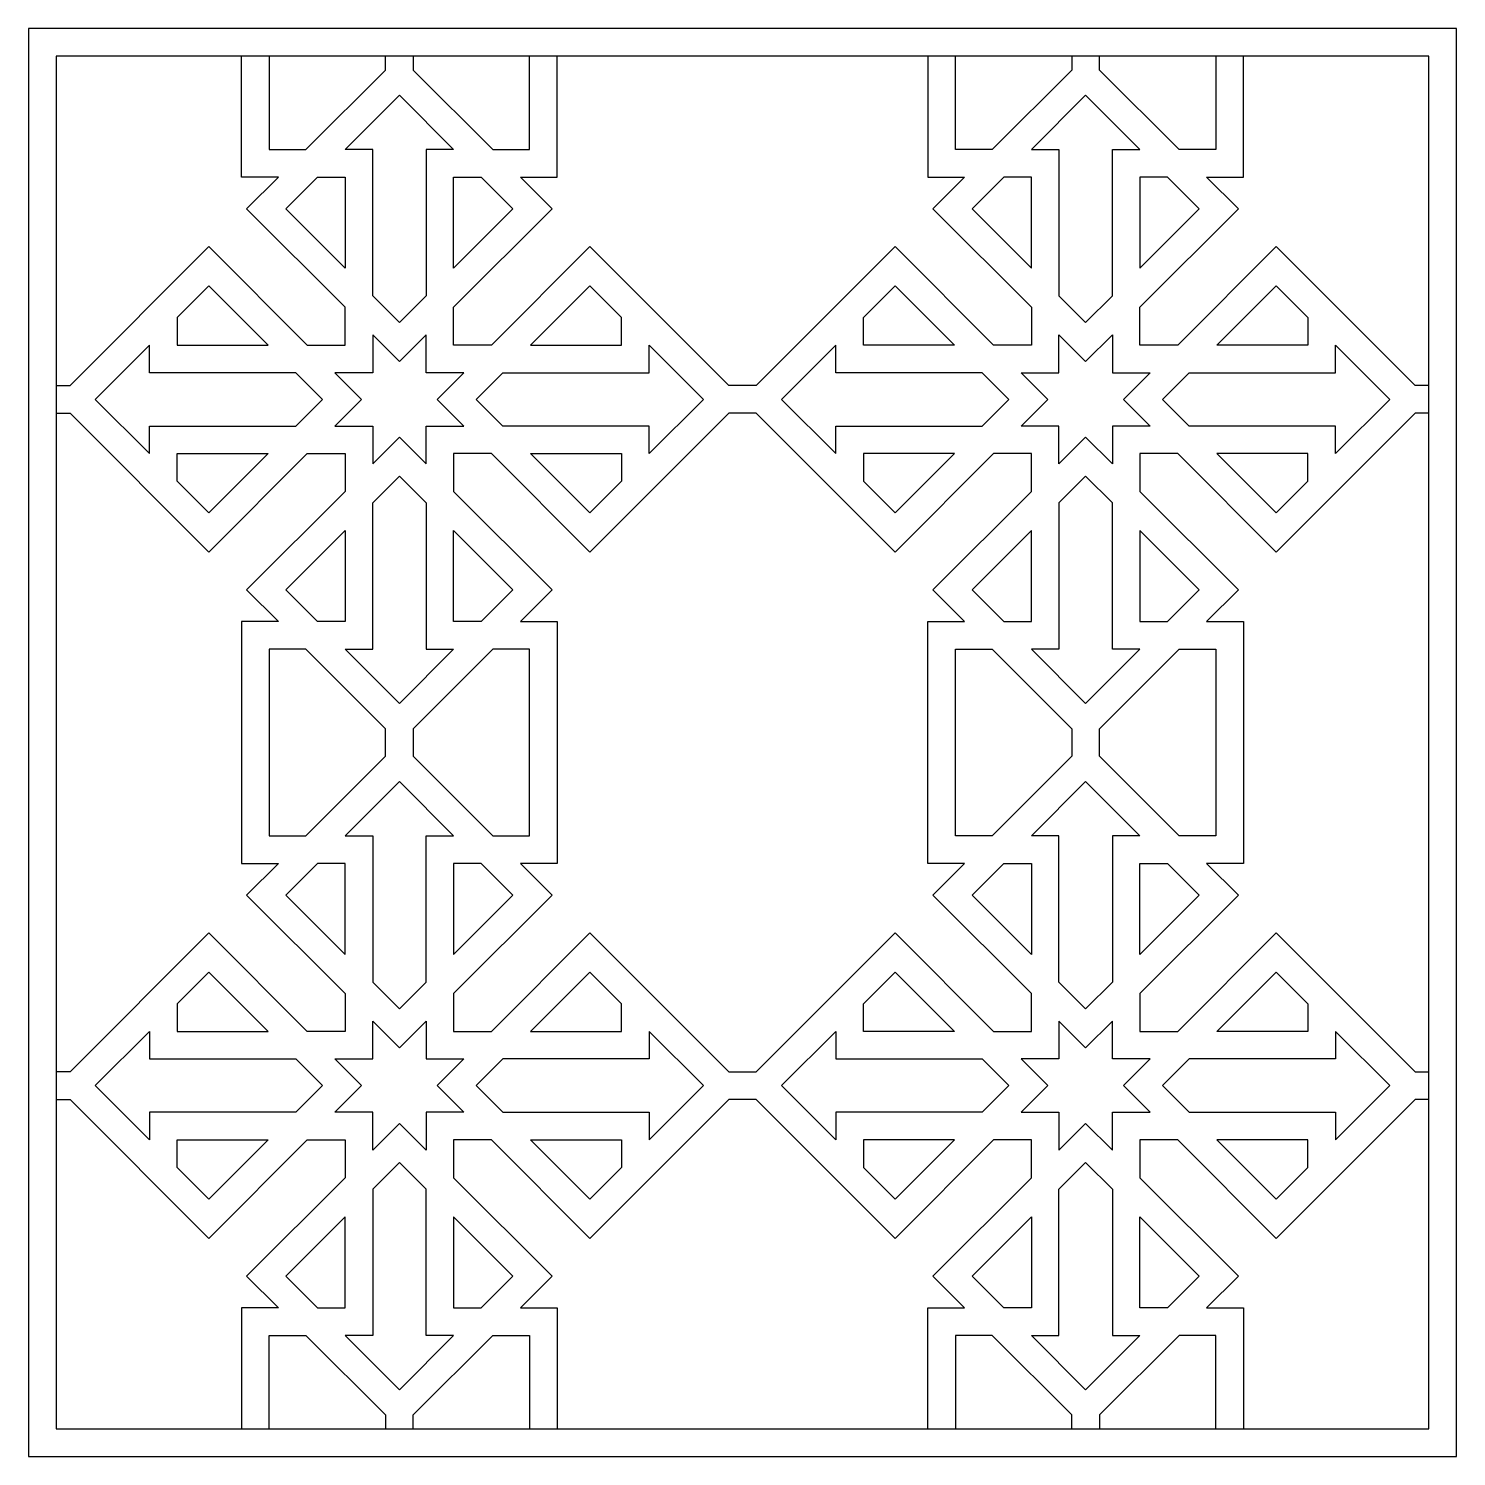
# Model space of a CAD drawing. Header units: millimetres. Extents: x 218 to 890, y 281 to 953.
import ezdxf

# ---------------------------------------------------------------- set-up
doc = ezdxf.new("R2010")
doc.units = ezdxf.units.MM
doc.layers.add('Layer 1', color=160, linetype='Continuous')

msp = doc.modelspace()

# ---------------------------------------------------------------- linework, layer by layer
at = {"layer": 'Layer 1'}
for points in [[(218.36, 280.91), (890.25, 280.91), (890.25, 952.79), (218.36, 952.79)], [(231.36, 293.91), (877.25, 293.91), (877.25, 939.79), (231.36, 939.79)], [(405.38, 895.86), (405.38, 827.01), (392.83, 814.46), (380.28, 827.01), (380.28, 895.86), (367.28, 895.86), (392.83, 921.41), (418.38, 895.86)], [(703.22, 895.86), (703.22, 827.01), (715.77, 814.46), (728.33, 827.01), (728.33, 895.86), (741.33, 895.86), (715.77, 921.41), (690.22, 895.86)], [(354.28, 882.86), (367.28, 882.86), (367.28, 840.01), (339.35, 867.93)], [(431.38, 882.86), (446.31, 867.93), (418.38, 840.01), (418.38, 882.86)], [(690.22, 882.86), (677.22, 882.86), (662.3, 867.93), (690.22, 840.01)], [(754.33, 882.86), (741.33, 882.86), (741.33, 840.01), (769.25, 867.93)], [(288.29, 803.87), (331.14, 803.87), (303.22, 831.8), (288.29, 816.87)], [(497.36, 803.87), (497.36, 816.87), (482.44, 831.8), (454.52, 803.87)], [(611.24, 803.87), (611.24, 816.87), (626.16, 831.8), (654.09, 803.87)], [(820.31, 803.87), (777.46, 803.87), (805.39, 831.8), (820.31, 816.87)], [(380.28, 790.87), (362.53, 790.87), (375.08, 778.32), (362.53, 765.77), (380.28, 765.77), (380.28, 748.02), (392.83, 760.57), (405.38, 748.02), (405.38, 765.77), (423.13, 765.77), (410.58, 778.32), (423.13, 790.87), (405.38, 790.87), (405.38, 808.63), (392.83, 796.07), (380.28, 808.63)], [(728.33, 790.87), (746.08, 790.87), (733.53, 778.32), (746.08, 765.77), (728.33, 765.77), (728.33, 748.02), (715.77, 760.57), (703.22, 748.02), (703.22, 765.77), (685.47, 765.77), (698.02, 778.32), (685.47, 790.87), (703.22, 790.87), (703.22, 808.63), (715.77, 796.07), (728.33, 808.63)], [(356.69, 778.32), (344.14, 790.87), (275.29, 790.87), (275.29, 803.87), (249.74, 778.32), (275.29, 752.77), (275.29, 765.77), (344.14, 765.77)], [(441.52, 765.77), (428.97, 778.32), (441.52, 790.87), (510.36, 790.87), (510.36, 803.87), (535.92, 778.32), (510.36, 752.77), (510.36, 765.77)], [(667.09, 765.77), (679.64, 778.32), (667.09, 790.87), (598.24, 790.87), (598.24, 803.87), (572.69, 778.32), (598.24, 752.77), (598.24, 765.77)], [(751.91, 778.32), (764.46, 790.87), (833.31, 790.87), (833.31, 803.87), (858.86, 778.32), (833.31, 752.77), (833.31, 765.77), (764.46, 765.77)], [(658.84, 559.91), (641.55, 559.91), (641.55, 673.79), (658.84, 673.79), (643.91, 688.71), (690.22, 735.02), (690.22, 752.77), (672.47, 752.77), (626.16, 706.46), (560.8, 771.82), (547.8, 771.82), (482.44, 706.46), (436.13, 752.77), (418.38, 752.77), (418.38, 735.02), (464.69, 688.71), (449.77, 673.79), (467.05, 673.79), (467.05, 559.91), (449.77, 559.91), (464.69, 544.99), (418.38, 498.68), (418.38, 480.93), (436.13, 480.93), (482.44, 527.24), (547.8, 461.88), (560.8, 461.88), (626.16, 527.24), (672.47, 480.93), (690.22, 480.93), (690.22, 498.68), (643.91, 544.99)], [(288.29, 752.77), (331.14, 752.77), (303.22, 724.85), (288.29, 739.77)], [(497.36, 752.77), (497.36, 739.77), (482.44, 724.85), (454.52, 752.77)], [(611.24, 752.77), (611.24, 739.77), (626.16, 724.85), (654.09, 752.77)], [(820.31, 752.77), (777.46, 752.77), (805.39, 724.85), (820.31, 739.77)], [(392.83, 635.23), (367.28, 660.79), (380.28, 660.79), (380.28, 729.63), (392.83, 742.19), (405.38, 729.63), (405.38, 660.79), (418.38, 660.79)], [(715.77, 635.23), (741.33, 660.79), (728.33, 660.79), (728.33, 729.63), (715.77, 742.19), (703.22, 729.63), (703.22, 660.79), (690.22, 660.79)], [(367.28, 673.79), (354.28, 673.79), (339.35, 688.71), (367.28, 716.63)], [(418.38, 673.79), (418.38, 716.63), (446.31, 688.71), (431.38, 673.79)], [(690.22, 673.79), (690.22, 716.63), (662.3, 688.71), (677.22, 673.79)], [(754.33, 673.79), (769.25, 688.71), (741.33, 716.63), (741.33, 673.79)], [(348.89, 572.91), (386.33, 610.35), (386.33, 623.35), (348.89, 660.79), (331.61, 660.79), (331.61, 572.91)], [(436.77, 572.91), (454.05, 572.91), (454.05, 660.79), (436.77, 660.79), (399.33, 623.35), (399.33, 610.35)], [(671.84, 572.91), (654.55, 572.91), (654.55, 660.79), (671.84, 660.79), (709.27, 623.35), (709.27, 610.35)], [(759.71, 572.91), (722.27, 610.35), (722.27, 623.35), (759.71, 660.79), (776.99, 660.79), (776.99, 572.91)], [(392.83, 598.47), (367.28, 572.91), (380.28, 572.91), (380.28, 504.07), (392.83, 491.51), (405.38, 504.07), (405.38, 572.91), (418.38, 572.91)], [(715.77, 598.47), (741.33, 572.91), (728.33, 572.91), (728.33, 504.07), (715.77, 491.51), (703.22, 504.07), (703.22, 572.91), (690.22, 572.91)], [(367.28, 559.91), (354.28, 559.91), (339.35, 544.99), (367.28, 517.07)], [(418.38, 559.91), (418.38, 517.07), (446.31, 544.99), (431.38, 559.91)], [(690.22, 559.91), (690.22, 517.07), (662.3, 544.99), (677.22, 559.91)], [(754.33, 559.91), (769.25, 544.99), (741.33, 517.07), (741.33, 559.91)], [(288.29, 480.93), (331.14, 480.93), (303.22, 508.85), (288.29, 493.93)], [(497.36, 480.93), (497.36, 493.93), (482.44, 508.85), (454.52, 480.93)], [(611.24, 480.93), (611.24, 493.93), (626.16, 508.85), (654.09, 480.93)], [(820.31, 480.93), (777.46, 480.93), (805.39, 508.85), (820.31, 493.93)], [(380.28, 442.83), (362.53, 442.83), (375.08, 455.38), (362.53, 467.93), (380.28, 467.93), (380.28, 485.68), (392.83, 473.13), (405.38, 485.68), (405.38, 467.93), (423.13, 467.93), (410.58, 455.38), (423.13, 442.83), (405.38, 442.83), (405.38, 425.07), (392.83, 437.63), (380.28, 425.07)], [(728.33, 442.83), (746.08, 442.83), (733.53, 455.38), (746.08, 467.93), (728.33, 467.93), (728.33, 485.68), (715.77, 473.13), (703.22, 485.68), (703.22, 467.93), (685.47, 467.93), (698.02, 455.38), (685.47, 442.83), (703.22, 442.83), (703.22, 425.07), (715.77, 437.63), (728.33, 425.07)], [(356.69, 455.38), (344.14, 442.83), (275.29, 442.83), (275.29, 429.83), (249.74, 455.38), (275.29, 480.93), (275.29, 467.93), (344.14, 467.93)], [(441.52, 467.93), (428.97, 455.38), (441.52, 442.83), (510.36, 442.83), (510.36, 429.83), (535.92, 455.38), (510.36, 480.93), (510.36, 467.93)], [(667.09, 467.93), (679.64, 455.38), (667.09, 442.83), (598.24, 442.83), (598.24, 429.83), (572.69, 455.38), (598.24, 480.93), (598.24, 467.93)], [(751.91, 455.38), (764.46, 442.83), (833.31, 442.83), (833.31, 429.83), (858.86, 455.38), (833.31, 480.93), (833.31, 467.93), (764.46, 467.93)], [(288.29, 429.83), (331.14, 429.83), (303.22, 401.9), (288.29, 416.83)], [(497.36, 429.83), (497.36, 416.83), (482.44, 401.9), (454.52, 429.83)], [(611.24, 429.83), (611.24, 416.83), (626.16, 401.9), (654.09, 429.83)], [(820.31, 429.83), (777.46, 429.83), (805.39, 401.9), (820.31, 416.83)], [(405.38, 337.84), (405.38, 406.69), (392.83, 419.24), (380.28, 406.69), (380.28, 337.84), (367.28, 337.84), (392.83, 312.29), (418.38, 337.84)], [(703.22, 337.84), (703.22, 406.69), (715.77, 419.24), (728.33, 406.69), (728.33, 337.84), (741.33, 337.84), (715.77, 312.29), (690.22, 337.84)], [(354.28, 350.84), (367.28, 350.84), (367.28, 393.69), (339.35, 365.77)], [(431.38, 350.84), (446.31, 365.77), (418.38, 393.69), (418.38, 350.84)], [(690.22, 350.84), (677.22, 350.84), (662.3, 365.77), (690.22, 393.69)], [(754.33, 350.84), (741.33, 350.84), (741.33, 393.69), (769.25, 365.77)]]:
    msp.add_lwpolyline(points, close=True, dxfattribs=at)
for points in [[(231.36, 784.82), (237.86, 784.82), (303.22, 850.18), (349.53, 803.87), (367.28, 803.87), (367.28, 821.63), (320.97, 867.93), (335.89, 882.86), (318.61, 882.86), (318.61, 939.79)], [(331.61, 939.79), (331.61, 895.86), (348.89, 895.86), (386.33, 933.29), (386.33, 939.79)], [(399.33, 939.79), (399.33, 933.29), (436.77, 895.86), (454.05, 895.86), (454.05, 939.79)], [(641.55, 939.79), (641.55, 882.86), (658.84, 882.86), (643.91, 867.93), (690.22, 821.63), (690.22, 803.87), (672.47, 803.87), (626.16, 850.18), (560.8, 784.82), (547.8, 784.82), (482.44, 850.18), (436.13, 803.87), (418.38, 803.87), (418.38, 821.63), (464.69, 867.93), (449.77, 882.86), (467.05, 882.86), (467.05, 939.79)], [(709.27, 939.79), (709.27, 933.29), (671.84, 895.86), (654.55, 895.86), (654.55, 939.79)], [(776.99, 939.79), (776.99, 895.86), (759.71, 895.86), (722.27, 933.29), (722.27, 939.79)], [(877.25, 784.82), (870.75, 784.82), (805.39, 850.18), (759.08, 803.87), (741.33, 803.87), (741.33, 821.63), (787.63, 867.93), (772.71, 882.86), (789.99, 882.86), (789.99, 939.79)], [(231.36, 771.82), (237.86, 771.82), (303.22, 706.46), (349.53, 752.77), (367.28, 752.77), (367.28, 735.02), (320.97, 688.71), (335.89, 673.79), (318.61, 673.79), (318.61, 559.91), (335.89, 559.91), (320.97, 544.99), (367.28, 498.68), (367.28, 480.93), (349.53, 480.93), (303.22, 527.24), (237.86, 461.88), (231.36, 461.88)], [(877.25, 771.82), (870.75, 771.82), (805.39, 706.46), (759.08, 752.77), (741.33, 752.77), (741.33, 735.02), (787.63, 688.71), (772.71, 673.79), (789.99, 673.79), (789.99, 559.91), (772.71, 559.91), (787.63, 544.99), (741.33, 498.68), (741.33, 480.93), (759.08, 480.93), (805.39, 527.24), (870.75, 461.88), (877.25, 461.88)], [(231.36, 448.88), (237.86, 448.88), (303.22, 383.52), (349.53, 429.83), (367.28, 429.83), (367.28, 412.07), (320.97, 365.77), (335.89, 350.84), (318.61, 350.84), (318.61, 293.91)], [(641.55, 293.91), (641.55, 350.84), (658.84, 350.84), (643.91, 365.77), (690.22, 412.07), (690.22, 429.83), (672.47, 429.83), (626.16, 383.52), (560.8, 448.88), (547.8, 448.88), (482.44, 383.52), (436.13, 429.83), (418.38, 429.83), (418.38, 412.07), (464.69, 365.77), (449.77, 350.84), (467.05, 350.84), (467.05, 293.91)], [(877.25, 448.88), (870.75, 448.88), (805.39, 383.52), (759.08, 429.83), (741.33, 429.83), (741.33, 412.07), (787.63, 365.77), (772.71, 350.84), (789.99, 350.84), (789.99, 293.91)], [(331.61, 293.91), (331.61, 337.84), (348.89, 337.84), (386.33, 300.41), (386.33, 293.91)], [(399.33, 293.91), (399.33, 300.41), (436.77, 337.84), (454.05, 337.84), (454.05, 293.91)], [(709.27, 293.91), (709.27, 300.41), (671.84, 337.84), (654.55, 337.84), (654.55, 293.91)], [(776.99, 293.91), (776.99, 337.84), (759.71, 337.84), (722.27, 300.41), (722.27, 293.91)]]:
    msp.add_lwpolyline(points, dxfattribs=at)

doc.saveas('drawing.dxf')
